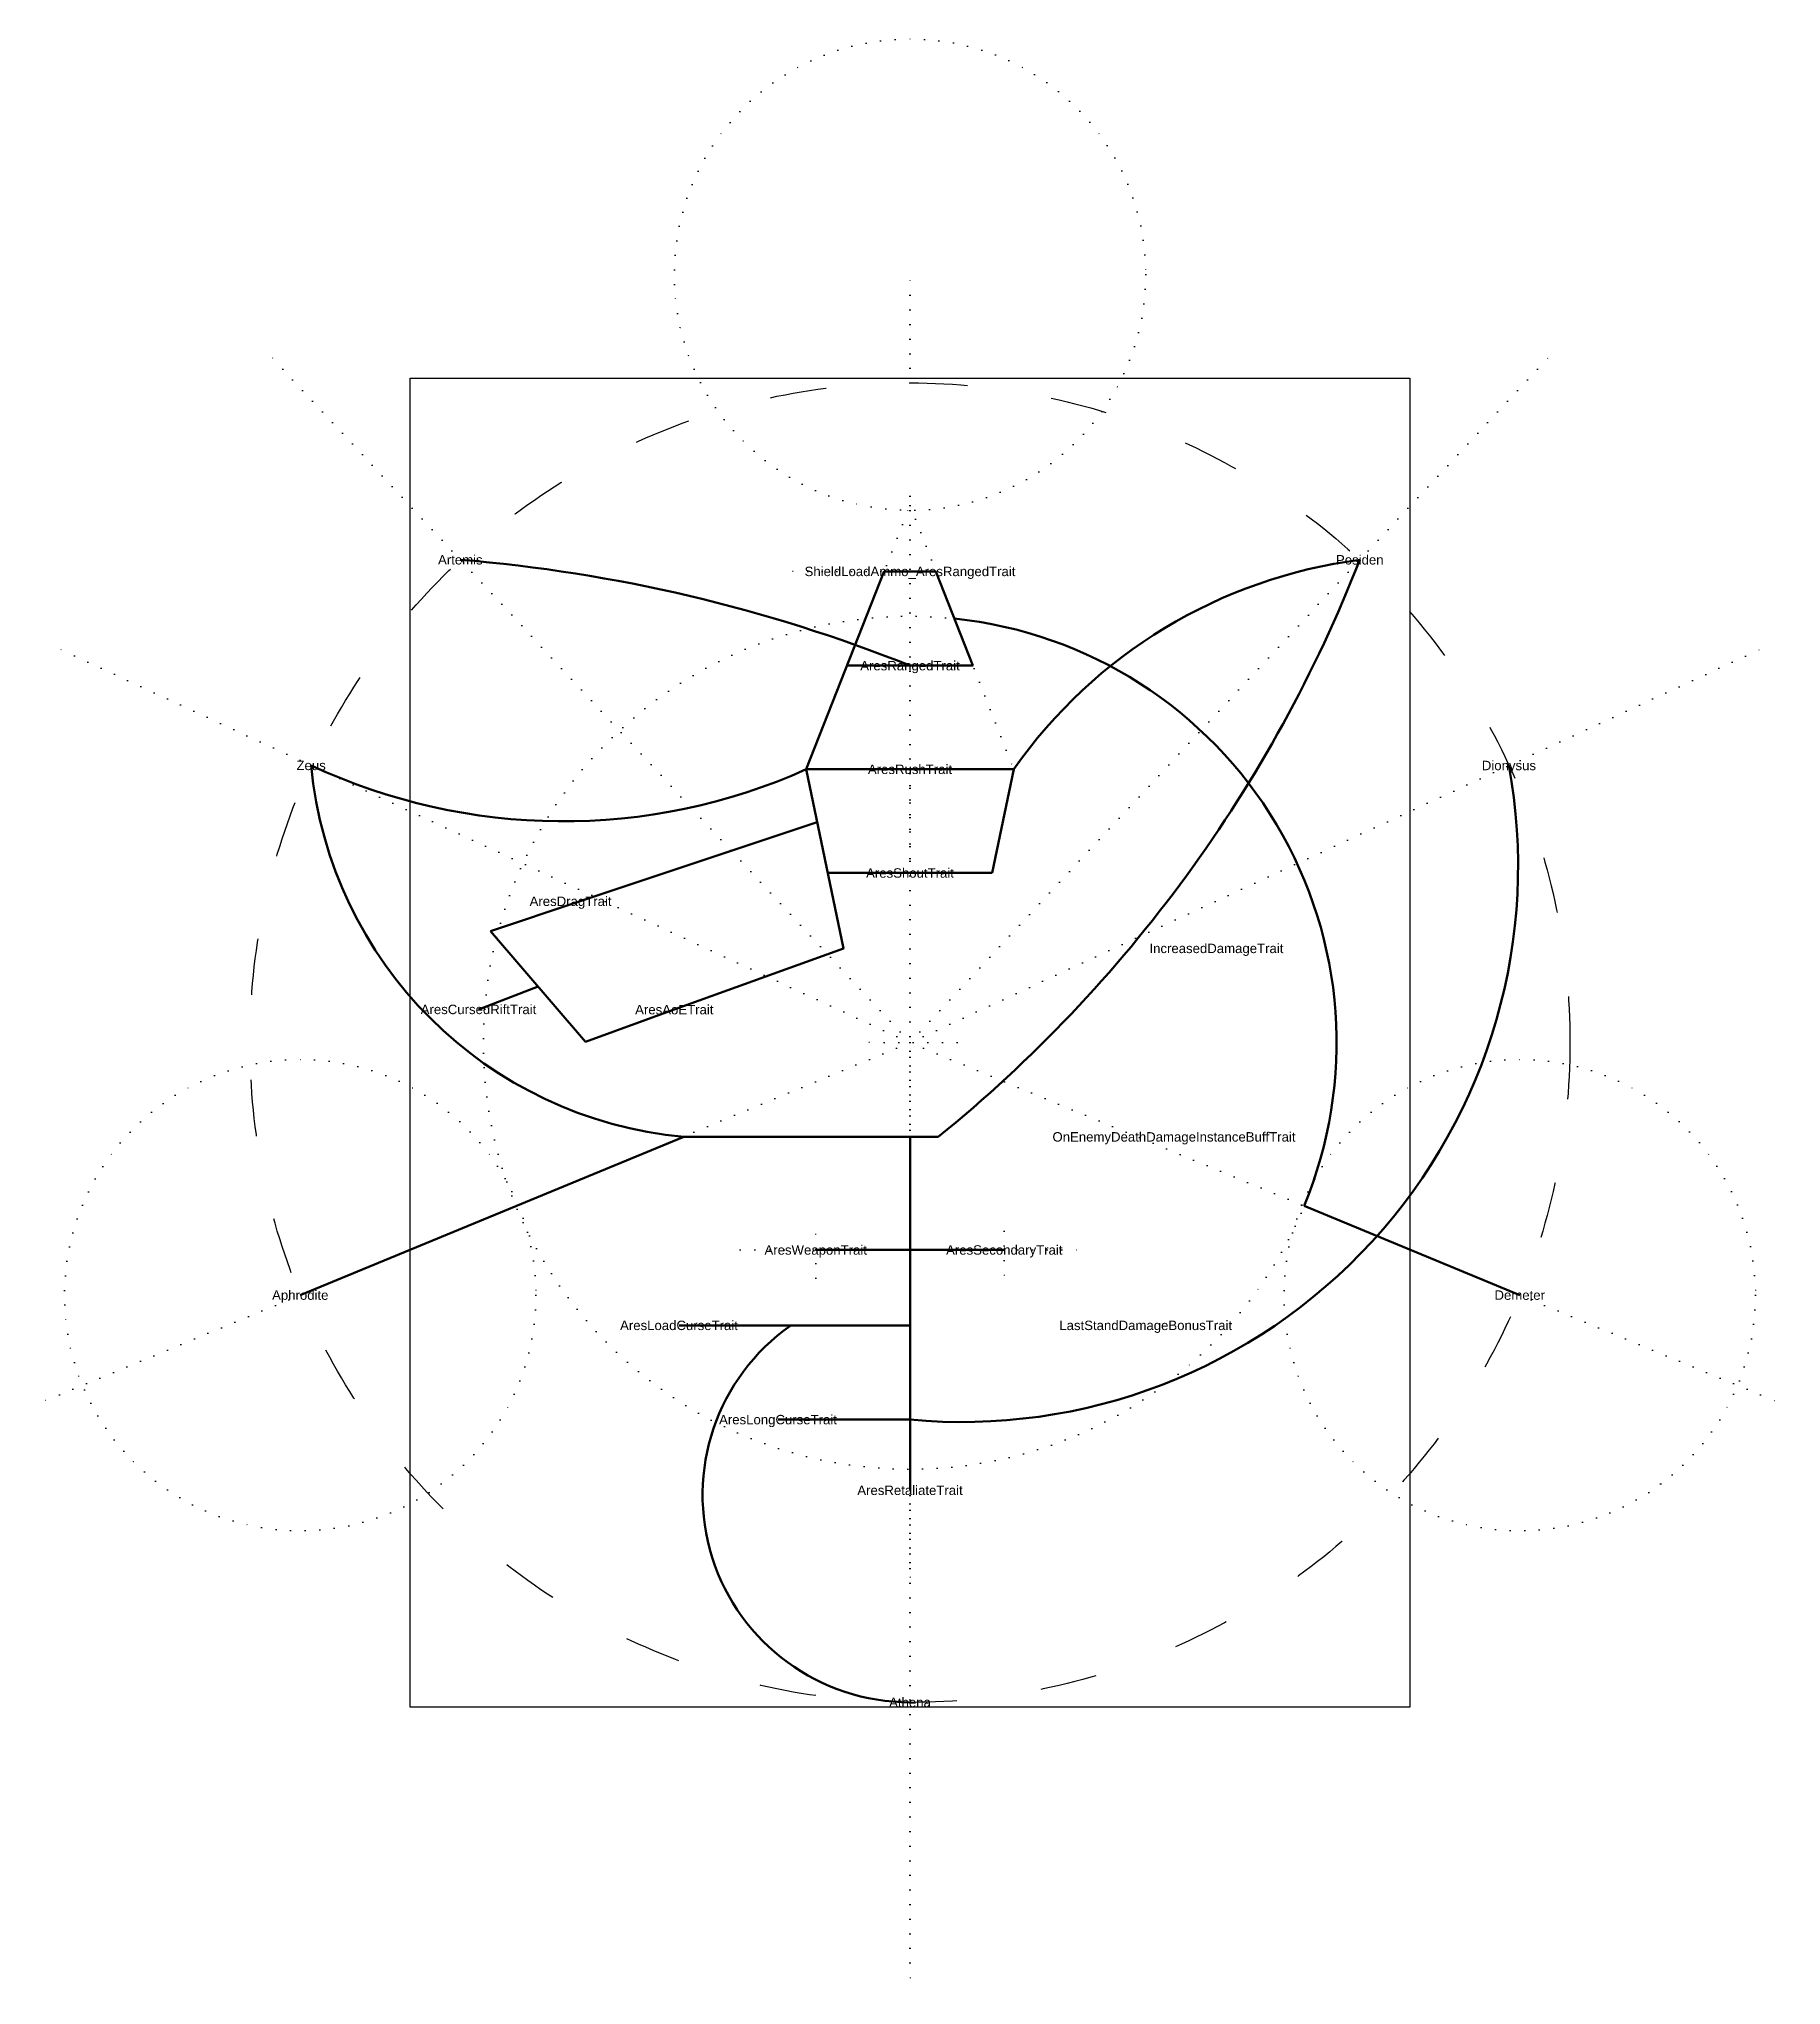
# Model space of a CAD drawing. Header units: millimetres. Extents: x -185 to 185, y -200 to 213.
import ezdxf
from ezdxf.enums import TextEntityAlignment as Align

# ---------------------------------------------------------------- set-up
doc = ezdxf.new("R2010")
doc.units = ezdxf.units.MM
doc.linetypes.add('ACAD_ISO03W100', pattern=[30, 12, -18])
doc.linetypes.add('ACAD_ISO07W100', pattern=[3, 0, -3])
for name, color, linetype, lineweight, true_color in [('Background', 18, 'Continuous', 25, 0x000000), ('Boons', 3, 'Continuous', 25, 0x00ff00), ('C ... AttackSpecial', 5, 'Continuous', 50, 0x0000ff), ('C ... BasicCast', 3, 'Continuous', 50, 0x00ff00), ('C ... Cast', 16, 'Continuous', 50, 0x800000), ('C ... Doom', 1, 'Continuous', 50, 0xff0000), ('C ... NotCast', 4, 'Continuous', 50, 0x00ffff), ('C ... Rift', 6, 'Continuous', 50, 0xff00ff), ('C ... Vicious', 30, 'Continuous', 50, 0xff7f00)]:
    doc.layers.add(name, color=color, linetype=linetype, lineweight=lineweight, true_color=true_color)
for name, color, linetype, lineweight, true_color, plot in [('Duos', 96, 'Continuous', 25, 0x008000, False), ('Guidelines', 18, 'ACAD_ISO07W100', 25, 0x000000, False), ('LayoutRadius', 18, 'ACAD_ISO03W100', 25, 0x000000, False)]:
    doc.layers.add(name, color=color, linetype=linetype, lineweight=lineweight, true_color=true_color, plot=plot)
doc.styles.add('textstyle11', font='')
doc.styles.add('textstyle12', font='')
doc.styles.add('textstyle13', font='')
doc.styles.add('textstyle14', font='')
doc.styles.add('textstyle15', font='')
doc.styles.add('textstyle16', font='')
doc.styles.add('textstyle17', font='')
doc.styles.add('textstyle18', font='')
doc.styles.add('textstyle19', font='')
doc.styles.add('textstyle20', font='')
doc.styles.add('textstyle21', font='')
doc.styles.add('textstyle22', font='')
doc.styles.add('textstyle23', font='')
doc.styles.add('textstyle24', font='')
doc.styles.add('textstyle25', font='')
doc.styles.add('textstyle26', font='')
doc.styles.add('textstyle27', font='')
doc.styles.add('textstyle28', font='')
doc.styles.add('textstyle29', font='')
doc.styles.add('textstyle30', font='')
doc.styles.add('textstyle31', font='')
doc.styles.add('textstyle32', font='')
doc.styles.get('textstyle11').set_extended_font_data('Arial')
doc.styles.get('textstyle12').set_extended_font_data('Arial')
doc.styles.get('textstyle13').set_extended_font_data('Arial')
doc.styles.get('textstyle14').set_extended_font_data('Arial')
doc.styles.get('textstyle15').set_extended_font_data('Arial')
doc.styles.get('textstyle16').set_extended_font_data('Arial')
doc.styles.get('textstyle17').set_extended_font_data('Arial')
doc.styles.get('textstyle18').set_extended_font_data('Arial')
doc.styles.get('textstyle19').set_extended_font_data('Arial')
doc.styles.get('textstyle20').set_extended_font_data('Arial')
doc.styles.get('textstyle21').set_extended_font_data('Arial')
doc.styles.get('textstyle22').set_extended_font_data('Arial')
doc.styles.get('textstyle23').set_extended_font_data('Arial')
doc.styles.get('textstyle24').set_extended_font_data('Arial')
doc.styles.get('textstyle25').set_extended_font_data('Arial')
doc.styles.get('textstyle26').set_extended_font_data('Arial')
doc.styles.get('textstyle27').set_extended_font_data('Arial')
doc.styles.get('textstyle28').set_extended_font_data('Arial')
doc.styles.get('textstyle29').set_extended_font_data('Arial')
doc.styles.get('textstyle30').set_extended_font_data('Arial')
doc.styles.get('textstyle31').set_extended_font_data('Arial')
doc.styles.get('textstyle32').set_extended_font_data('Arial')
picture_1 = doc.add_image_def('image1.png', size_in_pixel=(212, 282))

msp = doc.modelspace()

# ---------------------------------------------------------------- linework, layer by layer
at = {"layer": 'C ... AttackSpecial'}
for p, q in [((-48, -20), (-129.34, -53.58)), ((-8, -20), (-48, -20)), ((0, -20), (-8, -20)), ((0, -44), (0, -20)), ((0, -20), (6, -20)), ((-20, -44), (0, -44)), ((0, -44), (20, -44)), ((0, -44), (0, -60)), ((0, -60), (-49, -60))]:
    msp.add_line(p, q, dxfattribs=at)
for centre, radius, start, end in [((-181.11, 210.48), 296.86, 309.0702, 338.6616), ((-40.01, 67.05), 87.41, 185.3913, 264.7563), ((0, -96), 44, 125.0968, 270)]:
    msp.add_arc(centre, radius, start, end, dxfattribs=at)
at = {"layer": 'C ... BasicCast'}
msp.add_arc((-122.34, -225.62), 329.2, 68.1832, 85.3038, dxfattribs=at)
at = {"layer": 'C ... Cast'}
for p, q in [((0, 100), (5.55, 100)), ((5.5, 100), (13.36, 80)), ((0, 80), (13.38, 80)), ((0, 80), (0, 80)), ((83.6, -34.63), (129.34, -53.58))]:
    msp.add_line(p, q, dxfattribs=at)
msp.add_arc((0, 0), 90.49, 337.5, 84.0194, dxfattribs=at)
at = {"layer": 'C ... Doom'}
for p, q in [((0, -60), (0, -80)), ((0, -80), (-28, -80)), ((0, -80), (0, -95))]:
    msp.add_line(p, q, dxfattribs=at)
msp.add_arc((11.01, 37.47), 117.98, 264.6437, 10.4237, dxfattribs=at)
at = {"layer": 'C ... NotCast'}
for p, q in [((0, 58), (22, 58)), ((22, 58), (17.43, 36)), ((0, 36), (17.43, 36))]:
    msp.add_line(p, q, dxfattribs=at)
msp.add_arc((109.1, -2.99), 106.33, 97.3989, 144.9994, dxfattribs=at)
at = {"layer": 'C ... Rift'}
for p, q in [((-5.5, 100.03), (-22, 58)), ((0, 100), (-5.51, 100)), ((0, 80), (-13.33, 80)), ((0, 58), (-22, 58)), ((-22, 58), (-14.13, 19.97)), ((-19.68, 46.79), (-70, 30)), ((0, 36), (-17.45, 36)), ((-14.13, 19.97), (-50, 7))]:
    msp.add_line(p, q, dxfattribs=at)
msp.add_arc((-73.61, 173.09), 126.13, 244.9377, 294.1523, dxfattribs=at)
at = {"layer": 'C ... Vicious'}
for p, q in [((-70, 30), (-88.97, 23.67)), ((-88.97, 23.67), (-68.81, 0.2)), ((-91.53, 7.05), (-78.89, 11.93)), ((-50, 7), (-68.81, 0.2))]:
    msp.add_line(p, q, dxfattribs=at)
at = {"layer": 'Guidelines'}
for p, q in [((0, 140), (0, 163)), ((0, 0), (-136.27, 146.39)), ((0, 0), (136.3, 146.37)), ((0, 116), (0, -114)), ((-22, 58), (0, 114)), ((0, 114), (22, 58)), ((0, 100), (-26.34, 100)), ((0, 0), (-181.48, 84.05)), ((0, 0), (181.5, 84.02)), ((0, 36), (0, 58)), ((-19.68, 46.79), (-88.97, 23.67)), ((-17.48, 36), (17.43, 36)), ((-14.13, 19.97), (-68.81, 0.2)), ((0, 0), (-184.78, -76.54)), ((10, 0), (-9.93, 0)), ((0, 0), (0, -200)), ((0, 0), (184.78, -76.54)), ((-20, -50), (-20, -40)), ((20, -40), (20, -50)), ((-36, -44), (36, -44))]:
    msp.add_line(p, q, dxfattribs=at)
for centre, radius in [((0, 163), 50), ((0, 0), 90.49), ((-129.34, -53.58), 50), ((129.34, -53.58), 50)]:
    msp.add_circle(centre, radius, dxfattribs=at)
at = {"layer": 'LayoutRadius'}
msp.add_circle((0, 0), 140, dxfattribs=at)

# ---------------------------------------------------------------- texts
at = {"layer": 'Boons'}
for s, style, p in [('ShieldLoadAmmo_AresRangedTrait', 'textstyle17', (0, 100)), ('AresRangedTrait', 'textstyle16', (0, 80)), ('AresRushTrait', 'textstyle15', (0, 58)), ('AresShoutTrait', 'textstyle14', (0, 36)), ('AresDragTrait', 'textstyle20', (-72, 30)), ('IncreasedDamageTrait', 'textstyle24', (65, 20)), ('AresCursedRiftTrait', 'textstyle22', (-91.53, 7.05)), ('AresAoETrait', 'textstyle21', (-50, 7)), ('OnEnemyDeathDamageInstanceBuffTrait', 'textstyle23', (56, -20)), ('AresWeaponTrait', 'textstyle13', (-20, -44)), ('AresSecondaryTrait', 'textstyle12', (20, -44)), ('AresLoadCurseTrait', 'textstyle18', (-49, -60)), ('LastStandDamageBonusTrait', 'textstyle25', (50, -60)), ('AresLongCurseTrait', 'textstyle19', (-28, -80)), ('AresRetaliateTrait', 'textstyle11', (0, -95))]:
    msp.add_text(s, height=2, dxfattribs=dict(at, style=style)).set_placement(p, align=Align.MIDDLE_CENTER)
at = {"layer": 'Duos'}
for s, style, p in [('Artemis', 'textstyle26', (-95.39, 102.47)), ('Posiden', 'textstyle28', (95.41, 102.46)), ('Zeus', 'textstyle27', (-127.04, 58.83)), ('Dionysus', 'textstyle29', (127.05, 58.81)), ('Aphrodite', 'textstyle31', (-129.34, -53.58)), ('Demeter', 'textstyle30', (129.34, -53.58)), ('Athena', 'textstyle32', (0, -140))]:
    msp.add_text(s, height=2, dxfattribs=dict(at, style=style)).set_placement(p, align=Align.MIDDLE_CENTER)

# ---------------------------------------------------------------- pictures from other files: only their frames are drawn
at = {"layer": 'Background'}
image = msp.add_image(picture_1, insert=(-106, -141), size_in_units=(212, 282), dxfattribs=at)
image.dxf.flags = 7

doc.saveas('drawing.dxf')
